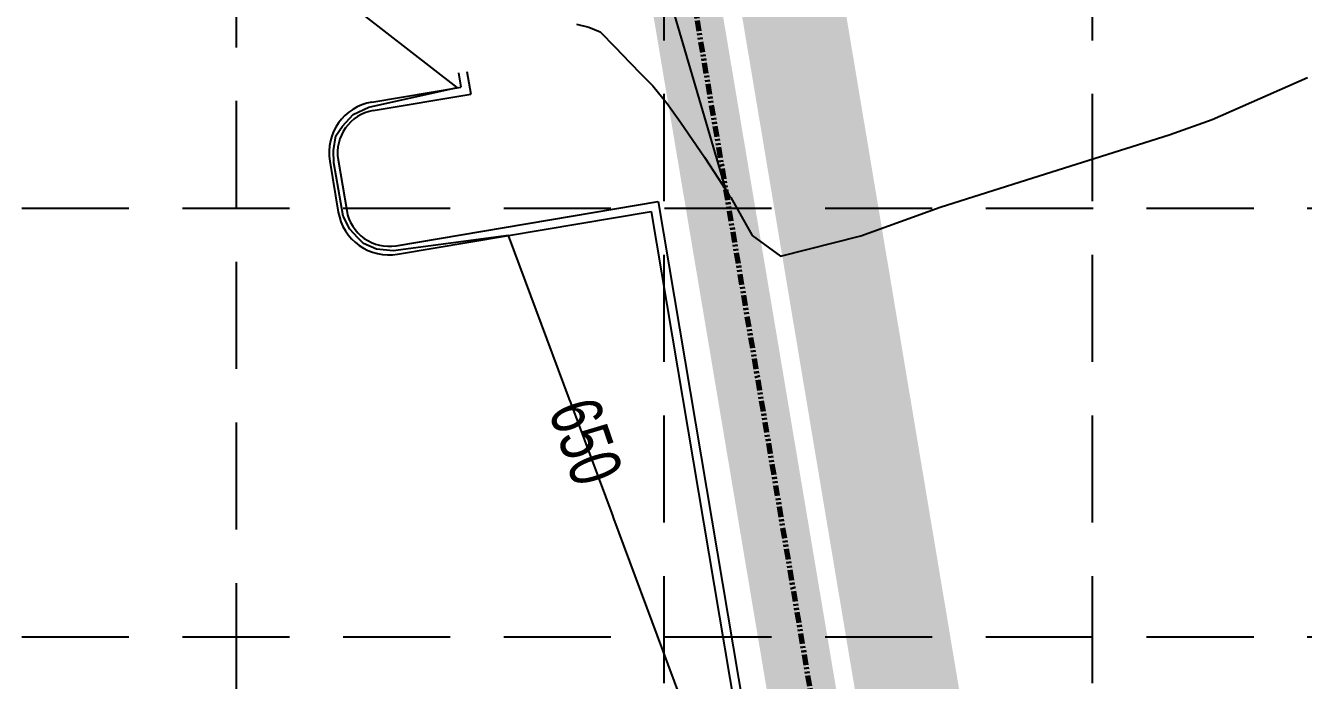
# Model space of a CAD drawing. Header units: feet. Extents: x 9897 to 20516, y 9531 to 20344.
# Drawn here: x 11385.6 to 11460.1, y 10154.4 to 10192.6 of the extents above; entities that cross this region are included whole.
import ezdxf

# ---------------------------------------------------------------- set-up
doc = ezdxf.new("R2010")
doc.units = ezdxf.units.FT
doc.header["$MEASUREMENT"] = 0
for name, pattern in [('DASHED2', [0.375, 0.25, -0.125]), ('HIDDEN', [0.375, 0.25, -0.125]), ('PHANTOM2', [1.25, 0.625, -0.125, 0.125, -0.125, 0.125, -0.125])]:
    doc.linetypes.add(name, pattern=pattern)
for name, color, linetype in [('A-SITE-CURB', 4, 'Continuous'), ('A-SITE-CURB-BACK', 200, 'Continuous'), ('GRID', 254, 'HIDDEN'), ('SILT FENCE', 200, 'Continuous')]:
    doc.layers.add(name, color=color, linetype=linetype)
for name, color, linetype, lineweight in [('BDY', 30, 'PHANTOM2', 70), ('LIMITS OF DISTURBANCE', 1, 'Continuous', 18), ('PC', 43, 'Continuous', 25), ('TEXT-ANNOT-CONTOUR-PROP', 9, 'Continuous', 20)]:
    doc.layers.add(name, color=color, linetype=linetype, lineweight=lineweight)
doc.styles.get("Standard").update_dxf_attribs({"font": 'ARIAL.TTF', "width": 0.7})

msp = doc.modelspace()

# ---------------------------------------------------------------- linework, layer by layer
at = {"layer": 'A-SITE-CURB', "color": 7}
msp.add_line((11410.814, 10189.858), (11410.952, 10189.04), dxfattribs=at)
at = {"layer": 'A-SITE-CURB', "color": 7, "ltscale": 0.45}
for p, q in [((11405.762, 10188.164), (11410.952, 10189.04)), ((11403.304, 10184.706), (11403.803, 10181.748)), ((11407.261, 10179.289), (11422.051, 10181.786)), ((11422.051, 10181.786), (11446.022, 10039.796))]:
    msp.add_line(p, q, dxfattribs=at)
for centre, start, end in [((11406.262, 10185.206), 99.5821, 189.5821), ((11406.761, 10182.248), 189.5821, 279.5821)]:
    msp.add_arc(centre, 3, start, end, dxfattribs=at)
at = {"layer": 'A-SITE-CURB-BACK', "color": 7}
msp.add_line((11411.307, 10189.941), (11411.529, 10188.63), dxfattribs=at)
at = {"layer": 'A-SITE-CURB-BACK', "color": 7, "ltscale": 0.45}
for p, q in [((11405.846, 10187.671), (11411.529, 10188.63)), ((11403.797, 10184.79), (11404.296, 10181.831)), ((11407.177, 10179.782), (11422.461, 10182.363)), ((11422.461, 10182.363), (11446.598, 10039.386))]:
    msp.add_line(p, q, dxfattribs=at)
for centre, start, end in [((11406.262, 10185.206), 99.5821, 189.5821), ((11406.761, 10182.248), 189.5821, 279.5821)]:
    msp.add_arc(centre, 2.5, start, end, dxfattribs=at)
at = {"layer": 'BDY', "color": 7}
msp.add_line((11415.164, 10249.615), (11457.303, 10000.001), dxfattribs=at)
at = {"layer": 'GRID', "color": 8, "linetype": 'HIDDEN', "ltscale": 25}
for p, q in [((11422.791, 10507.385), (11422.791, 9631.864)), ((11447.791, 10507.385), (11447.791, 9631.864)), ((11397.836, 10506.975), (11397.836, 9631.864)), ((9922.836, 10181.975), (11472.836, 10181.975)), ((9922.836, 10156.975), (11472.836, 10156.975))]:
    msp.add_line(p, q, dxfattribs=at)
at = {"layer": 'PC', "color": 47}
for p, q in [((11419.581, 10206.345), (11426.39, 10183.08)), ((11410.735, 10189.003), (11394.688, 10201.507)), ((11405.59, 10187.862), (11410.735, 10189.003)), ((11404.043, 10186.76), (11404.665, 10187.435)), ((11404.665, 10187.435), (11405.59, 10187.862)), ((11403.67, 10186.192), (11404.043, 10186.76)), ((11403.527, 10185.339), (11403.67, 10186.192)), ((11403.545, 10184.611), (11403.527, 10185.339)), ((11404.086, 10181.508), (11403.545, 10184.611)), ((11426.39, 10183.08), (11426.414, 10182.952)), ((11404.475, 10180.748), (11404.086, 10181.508)), ((11404.935, 10180.236), (11404.475, 10180.748)), ((11405.27, 10179.918), (11404.935, 10180.236)), ((11406.03, 10179.583), (11405.27, 10179.918)), ((11413.743, 10180.384), (11407.002, 10179.477)), ((11407.002, 10179.477), (11406.03, 10179.583))]:
    msp.add_line(p, q, dxfattribs=at)
at = {"layer": 'PC', "color": 47, "linetype": 'Continuous'}
for p, q in [((11417.7, 10192.71, 650), (11418.423, 10192.539, 650)), ((11418.423, 10192.539, 650), (11419.082, 10192.259, 650)), ((11419.082, 10192.259, 650), (11419.95, 10191.366, 650)), ((11419.95, 10191.366, 650), (11420.81, 10190.469, 650)), ((11420.81, 10190.469, 650), (11421.483, 10189.794, 650)), ((11421.483, 10189.794, 650), (11422.15, 10189.113, 650)), ((11454.794, 10187.143, 650), (11460.343, 10189.594, 650)), ((11422.15, 10189.113, 650), (11422.999, 10188.082, 650)), ((11422.999, 10188.082, 650), (11423.773, 10186.989, 650)), ((11423.773, 10186.989, 650), (11425.169, 10184.953, 650)), ((11452.287, 10186.253, 650), (11454.794, 10187.143, 650)), ((11449.75, 10185.45, 650), (11452.287, 10186.253, 650)), ((11425.169, 10184.953, 650), (11426.516, 10182.886, 650)), ((11444.33, 10183.743, 650), (11449.75, 10185.45, 650)), ((11438.909, 10182.04, 650), (11444.33, 10183.743, 650)), ((11426.516, 10182.886, 650), (11426.575, 10182.781, 650)), ((11426.575, 10182.781, 650), (11426.635, 10182.676, 650)), ((11426.635, 10182.676, 650), (11426.666, 10182.634, 650)), ((11426.666, 10182.634, 650), (11426.699, 10182.593, 650)), ((11426.699, 10182.593, 650), (11427.943, 10180.388, 650)), ((11434.285, 10180.351, 650), (11438.909, 10182.04, 650)), ((11427.943, 10180.388, 650), (11429.594, 10179.17, 650)), ((11429.594, 10179.17, 650), (11434.285, 10180.351, 650))]:
    msp.add_line(p, q, dxfattribs=at)
at = {"layer": 'SILT FENCE', "linetype": 'Continuous', "const_width": 4}
msp.add_lwpolyline([(11379.125, 10247.015), (11395.792, 10246.511), (11415.994, 10211.684), (11423.095, 10199.878), (11457.518, 9995.192), (11370.605, 9995.373), (11136.988, 9995.199)], dxfattribs=at)

# ---------------------------------------------------------------- next in the draw order: wipeouts: each hides what was drawn before it
msp.add_wipeout([(11415.426, 10170.131), (11417.788, 10163.269), (11421.759, 10164.635), (11419.398, 10171.498)]).dxf.layer = 'TEXT-ANNOT-CONTOUR-PROP'

# ---------------------------------------------------------------- next in the draw order: linework, layer by layer
at = {"layer": 'LIMITS OF DISTURBANCE', "linetype": 'DASHED2', "ltscale": 80, "const_width": 6}
msp.add_lwpolyline([(11397.788, 10254.46), (10749.097, 10255.16), (9978.294, 10255.313), (9983.023, 10013.13, 0.38376), (10024.892, 9979), (10506.445, 9972.555), (11466.587, 9977.185), (11428.652, 10203.628)], format="xyb", close=True, dxfattribs=at)
at = {"layer": 'PC', "color": 47}
msp.add_line((11429.376, 10138.4), (11413.743, 10180.384), dxfattribs=at)

# ---------------------------------------------------------------- next in the draw order: texts
at = {"layer": 'PC', "color": 47, "linetype": 'DASHED2', "width": 0.7}
msp.add_text('650', height=3, rotation=288.98863, dxfattribs=at).set_placement((11416.04, 10170.191))

doc.saveas('drawing.dxf')
